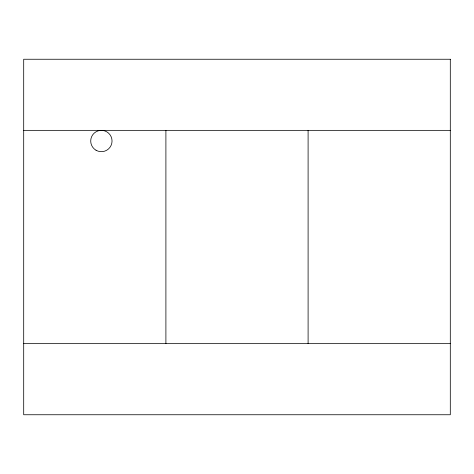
<?xml version="1.0" encoding="UTF-8"?>
<svg xmlns="http://www.w3.org/2000/svg" width="474" height="474" viewBox="0 0 474 474"><rect width="100%" height="100%" fill="white"/><g stroke="black" fill="none" stroke-linecap="round" stroke-linejoin="round"><path stroke-width="0.71" d="M23.7 130.35L450.3 130.35M23.7 343.65L450.3 343.65M308.1 130.35L308.1 343.65M165.9 130.35L165.9 343.65M450.3 59.25L23.7 59.25L23.7 414.75L450.3 414.75L450.3 59.25M96.044 150.252A10.665 10.665 0 0 0 112.042 141.015A10.665 10.665 0 0 0 96.044 131.778A10.665 10.665 0 0 0 96.044 150.252"/></g></svg>
